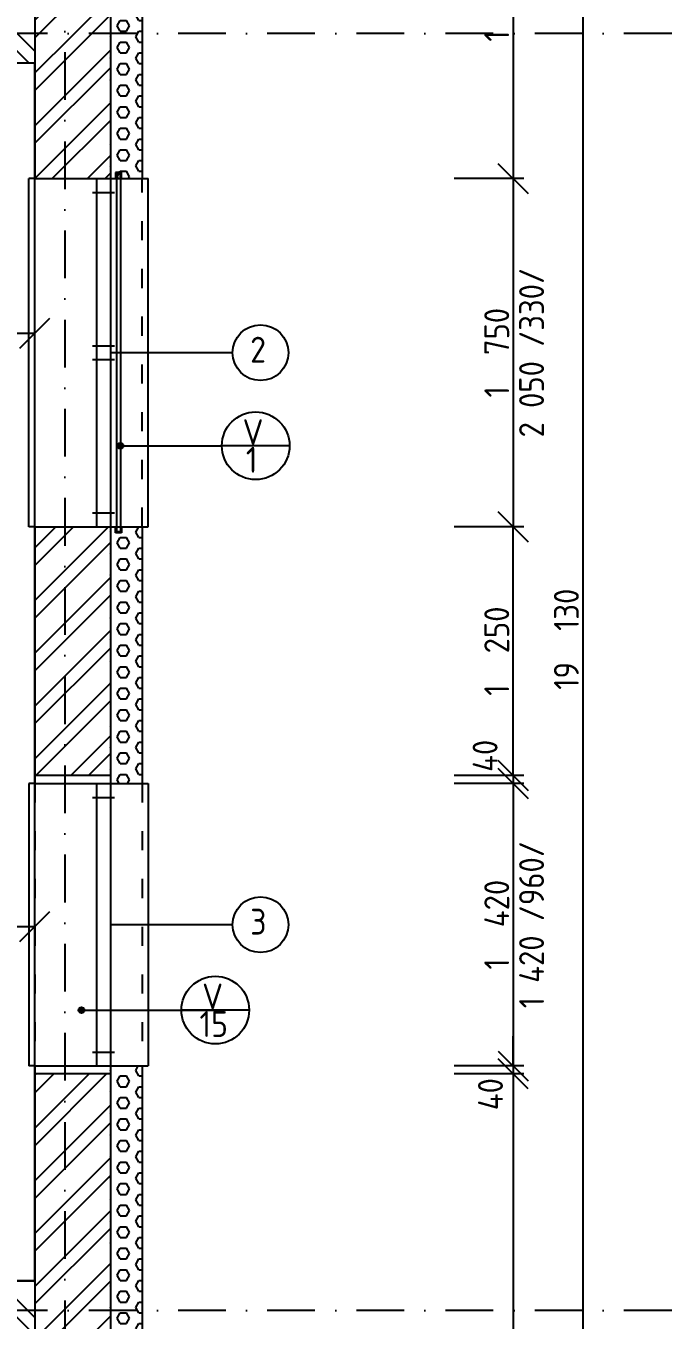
# Model space of a CAD drawing. Extents: x 4511820 to 5180432, y -1526536 to -944957.
# Drawn here: x 4993826 to 4997083, y -1062596 to -1056091 of the extents above; entities that cross this region are included whole.
import ezdxf

# ---------------------------------------------------------------- set-up
doc = ezdxf.new("R2010")
doc.units = 0
doc.header["$MEASUREMENT"] = 0
doc.linetypes.add('ACAD_ISO03W100', pattern=[30, 12, -18])
doc.linetypes.add('BODKOCIARKOVANA_3', pattern=[5.6, 3, -1.3, 0, -1.3])
doc.layers.get('0').update_dxf_attribs({"linetype": 'CONTINUOUS'})
doc.layers.get('Defpoints').update_dxf_attribs({"color": 61, "linetype": 'CONTINUOUS'})
for name, color, linetype in [('KÓTY', 4, 'CONTINUOUS'), ('MÚRY', 1, 'CONTINUOUS'), ('OKNÁ', 143, 'CONTINUOUS'), ('osi', 253, 'CONTINUOUS'), ('Plochy', 41, 'CONTINUOUS'), ('TENKÁ', 7, 'CONTINUOUS'), ('ŠRAFY', 82, 'CONTINUOUS')]:
    doc.layers.add(name, color=color, linetype=linetype)
doc.styles.add('STYLE1', font='isocp.shx')
doc.dimstyles.new('STANDARD-50', dxfattribs={"dimtxt": 125, "dimasz": 150, "dimexe": 10, "dimexo": 200, "dimgap": 20, "dimtad": 1, "dimdsep": 46, "dimlunit": 6, "dimtxsty": 'STYLE1', "dimblk1": 'OBLIQUE', "dimblk2": 'OBLIQUE', "dimsah": 1, "dimcen": 2.5, "dimse1": 1, "dimse2": 1, "dimadec": 0, "dimazin": 0, "dimtfac": 1, "dimtmove": 1, "dimatfit": 3, "dimldrblk": 'OBLIQUE', "dimfxl": 1, "dimtolj": 1, "dimtzin": 0, "dimarcsym": 0})
pattern_1 = [(135, (462343.18, 70767), (-132.5825215, -132.5825215), []), (135, (462343.18, 70855.4), (-132.5825215, -132.5825215), [])]
pattern_2 = [(45, (462343.18, 70767), (-132.5825215, 132.5825215), []), (45, (462431.57, 70767), (-132.5825215, 132.5825215), [])]
pattern_3 = [(0, (584112, 0), (0, 54.12658774), [31.25, -62.5]), (120, (584112, 0), (-46.875, -27.0632939), [31.25, -62.5]), (60, (584143.25, 0), (-46.875, 27.0632939), [31.25, -62.5])]

# ---------------------------------------------------------------- blocks, each defined once
blk = doc.blocks.new('_OBLIQUE')
at = {"color": 0, "linetype": 'ByBlock'}
blk.add_line((-0.5, -0.5), (0.5, 0.5), dxfattribs=at)
blk = doc.blocks.new('*D13133')
at = {"layer": 'Defpoints', "color": 0}
for p in [(4994251, -1049608.2), (4994251, -1068738.2), (4996624.5, -1068738.2)]:
    blk.add_point(p, dxfattribs=at)
at = {"layer": 'KÓTY', "color": 0, "lineweight": -2}
blk.add_line((4996624.5, -1049608.2), (4996624.5, -1068738.2), dxfattribs=at)
at = {"layer": 'KÓTY', "color": 0, "linetype": 'ByBlock', "lineweight": -2, "xscale": 150, "yscale": 150, "zscale": 150}
for p, rotation in [((4996624.5, -1049608.2), 90), ((4996624.5, -1068738.2), 270)]:
    blk.add_blockref('_OBLIQUE', p, dxfattribs=dict(at, rotation=rotation))
at = {"layer": 'KÓTY', "color": 0, "insert": (4996542, -1059173.2), "char_height": 125, "attachment_point": 5, "rotation": 90, "style": 'STYLE1'}
blk.add_mtext('\\A1;19ﾠ130', dxfattribs=at)
blk = doc.blocks.new('*D13135')
at = {"layer": 'Defpoints', "color": 0}
for p in [(4994251, -1056858.2), (4994251, -1058608.2), (4996274.5, -1058608.2)]:
    blk.add_point(p, dxfattribs=at)
at = {"layer": 'KÓTY', "color": 0, "lineweight": -2}
blk.add_line((4996274.5, -1056858.2), (4996274.5, -1058608.2), dxfattribs=at)
at = {"layer": 'KÓTY', "color": 0, "linetype": 'ByBlock', "lineweight": -2, "xscale": 150, "yscale": 150, "zscale": 150}
for p, rotation in [((4996274.5, -1056858.2), 90), ((4996274.5, -1058608.2), 270)]:
    blk.add_blockref('_OBLIQUE', p, dxfattribs=dict(at, rotation=rotation))
at = {"layer": 'KÓTY', "color": 0, "insert": (4996192, -1057733.2), "char_height": 125, "attachment_point": 5, "rotation": 90, "style": 'STYLE1'}
blk.add_mtext('\\A1;1ﾠ750', dxfattribs=at)
blk = doc.blocks.new('*D13136')
at = {"layer": 'Defpoints', "color": 0}
for p in [(4994251, -1059858.2), (4994251, -1059898.2), (4996274.5, -1059898.2)]:
    blk.add_point(p, dxfattribs=at)
at = {"layer": 'KÓTY', "color": 0, "lineweight": -2}
blk.add_line((4996274.5, -1059858.2), (4996274.5, -1059898.2), dxfattribs=at)
at = {"layer": 'KÓTY', "color": 0, "linetype": 'ByBlock', "lineweight": -2, "xscale": 150, "yscale": 150, "zscale": 150}
for p, rotation in [((4996274.5, -1059858.2), 90), ((4996274.5, -1059898.2), 270)]:
    blk.add_blockref('_OBLIQUE', p, dxfattribs=dict(at, rotation=rotation))
at = {"layer": 'KÓTY', "color": 0, "insert": (4996133.5, -1059759.5), "char_height": 125, "attachment_point": 5, "rotation": 90, "style": 'STYLE1'}
blk.add_mtext('\\A1;40', dxfattribs=at)
blk = doc.blocks.new('*D13137')
at = {"layer": 'Defpoints', "color": 0}
for p in [(4994251, -1059898.2), (4994251, -1061318.2), (4996274.5, -1061318.2)]:
    blk.add_point(p, dxfattribs=at)
at = {"layer": 'KÓTY', "color": 0, "lineweight": -2}
blk.add_line((4996274.5, -1059898.2), (4996274.5, -1061318.2), dxfattribs=at)
at = {"layer": 'KÓTY', "color": 0, "linetype": 'ByBlock', "lineweight": -2, "xscale": 150, "yscale": 150, "zscale": 150}
for p, rotation in [((4996274.5, -1059898.2), 90), ((4996274.5, -1061318.2), 270)]:
    blk.add_blockref('_OBLIQUE', p, dxfattribs=dict(at, rotation=rotation))
at = {"layer": 'KÓTY', "color": 0, "insert": (4996192, -1060608.2), "char_height": 125, "attachment_point": 5, "rotation": 90, "style": 'STYLE1'}
blk.add_mtext('\\A1;1ﾠ420', dxfattribs=at)
blk = doc.blocks.new('*D13138')
at = {"layer": 'Defpoints', "color": 0}
for p in [(4994251, -1061318.2), (4994251, -1061358.2), (4996274.5, -1061358.2)]:
    blk.add_point(p, dxfattribs=at)
at = {"layer": 'KÓTY', "color": 0, "lineweight": -2}
for p, q in [((4996274.5, -1061318.2), (4996274.5, -1061168.2)), ((4996274.5, -1061318.2), (4996274.5, -1061358.2)), ((4996274.5, -1061358.2), (4996274.5, -1061508.2))]:
    blk.add_line(p, q, dxfattribs=at)
at = {"layer": 'KÓTY', "color": 0, "linetype": 'ByBlock', "lineweight": -2, "xscale": 150, "yscale": 150, "zscale": 150}
for p, rotation in [((4996274.5, -1061318.2), 270), ((4996274.5, -1061358.2), 90)]:
    blk.add_blockref('_OBLIQUE', p, dxfattribs=dict(at, rotation=rotation))
at = {"layer": 'KÓTY', "color": 0, "insert": (4996160.5, -1061460), "char_height": 125, "attachment_point": 5, "rotation": 90, "style": 'STYLE1'}
blk.add_mtext('\\A1;40', dxfattribs=at)
blk = doc.blocks.new('*D13139')
at = {"layer": 'Defpoints', "color": 0}
for p in [(4994251, -1061358.2), (4994251, -1064483.2), (4996274.5, -1064483.2)]:
    blk.add_point(p, dxfattribs=at)
at = {"layer": 'KÓTY', "color": 0, "lineweight": -2}
blk.add_line((4996274.5, -1061358.2), (4996274.5, -1064483.2), dxfattribs=at)
at = {"layer": 'KÓTY', "color": 0, "linetype": 'ByBlock', "lineweight": -2, "xscale": 150, "yscale": 150, "zscale": 150}
for p, rotation in [((4996274.5, -1061358.2), 90), ((4996274.5, -1064483.2), 270)]:
    blk.add_blockref('_OBLIQUE', p, dxfattribs=dict(at, rotation=rotation))
at = {"layer": 'KÓTY', "color": 0, "insert": (4996192, -1062920.7), "char_height": 125, "attachment_point": 5, "rotation": 90, "style": 'STYLE1'}
blk.add_mtext('\\A1;3ﾠ125', dxfattribs=at)
blk = doc.blocks.new('*D13154')
at = {"layer": 'Defpoints', "color": 0}
for p in [(4994251, -1058608.2), (4996274.5, -1058608.2), (4994251, -1059858.2)]:
    blk.add_point(p, dxfattribs=at)
at = {"layer": 'KÓTY', "color": 0, "lineweight": -2}
blk.add_line((4996274.5, -1059858.2), (4996274.5, -1058608.2), dxfattribs=at)
at = {"layer": 'KÓTY', "color": 0, "linetype": 'ByBlock', "lineweight": -2, "xscale": 150, "yscale": 150, "zscale": 150}
for p, rotation in [((4996274.5, -1058608.2), 90), ((4996274.5, -1059858.2), 270)]:
    blk.add_blockref('_OBLIQUE', p, dxfattribs=dict(at, rotation=rotation))
at = {"layer": 'KÓTY', "color": 0, "insert": (4996192, -1059233.2), "char_height": 125, "attachment_point": 5, "rotation": 90, "style": 'STYLE1'}
blk.add_mtext('\\A1;1ﾠ250', dxfattribs=at)
blk = doc.blocks.new('*D13156')
at = {"layer": 'Defpoints', "color": 0}
for p in [(4994251, -1055028.2), (4994251, -1056858.2), (4996274.5, -1056858.2)]:
    blk.add_point(p, dxfattribs=at)
at = {"layer": 'KÓTY', "color": 0, "lineweight": -2}
blk.add_line((4996274.5, -1055028.2), (4996274.5, -1056858.2), dxfattribs=at)
at = {"layer": 'KÓTY', "color": 0, "linetype": 'ByBlock', "lineweight": -2, "xscale": 150, "yscale": 150, "zscale": 150}
for p, rotation in [((4996274.5, -1055028.2), 90), ((4996274.5, -1056858.2), 270)]:
    blk.add_blockref('_OBLIQUE', p, dxfattribs=dict(at, rotation=rotation))
at = {"layer": 'KÓTY', "color": 0, "insert": (4996192, -1055943.2), "char_height": 125, "attachment_point": 5, "rotation": 90, "style": 'STYLE1'}
blk.add_mtext('\\A1;1ﾠ830', dxfattribs=at)
blk = doc.blocks.new('*D20974')
at = {"layer": 'Defpoints', "color": 0}
for p in [(4990236, -1057635), (4993871, -1057635), (4993871, -1057635)]:
    blk.add_point(p, dxfattribs=at)
at = {"layer": 'KÓTY', "color": 0, "lineweight": -2}
blk.add_line((4990236, -1057635), (4993871, -1057635), dxfattribs=at)
at = {"layer": 'KÓTY', "color": 0, "linetype": 'ByBlock', "lineweight": -2, "xscale": 150, "yscale": 150, "zscale": 150, "rotation": 180}
blk.add_blockref('_OBLIQUE', (4990236, -1057635), dxfattribs=at)
at = {"layer": 'KÓTY', "color": 0, "linetype": 'ByBlock', "lineweight": -2, "xscale": 150, "yscale": 150, "zscale": 150}
blk.add_blockref('_OBLIQUE', (4993871, -1057635), dxfattribs=at)
at = {"layer": 'KÓTY', "color": 0, "insert": (4992053.5, -1057552.5), "char_height": 125, "attachment_point": 5, "style": 'STYLE1'}
blk.add_mtext('\\A1;3ﾠ635', dxfattribs=at)
blk = doc.blocks.new('*D20986')
at = {"layer": 'Defpoints', "color": 0}
for p in [(4993871, -1059601.2), (4991356, -1060011.2), (4993871, -1060617.5)]:
    blk.add_point(p, dxfattribs=at)
at = {"layer": 'KÓTY', "color": 0, "lineweight": -2}
blk.add_line((4991356, -1060617.5), (4993871, -1060617.5), dxfattribs=at)
at = {"layer": 'KÓTY', "color": 0, "linetype": 'ByBlock', "lineweight": -2, "xscale": 150, "yscale": 150, "zscale": 150, "rotation": 180}
blk.add_blockref('_OBLIQUE', (4991356, -1060617.5), dxfattribs=at)
at = {"layer": 'KÓTY', "color": 0, "linetype": 'ByBlock', "lineweight": -2, "xscale": 150, "yscale": 150, "zscale": 150}
blk.add_blockref('_OBLIQUE', (4993871, -1060617.5), dxfattribs=at)
at = {"layer": 'KÓTY', "color": 0, "insert": (4992613.5, -1060535), "char_height": 125, "attachment_point": 5, "style": 'STYLE1'}
blk.add_mtext('\\A1;2ﾠ515', dxfattribs=at)

msp = doc.modelspace()

# ---------------------------------------------------------------- hatches: boundary and pattern name
at = {"layer": 'TENKÁ'}
h = msp.add_hatch(color=256, dxfattribs=at)
h.dxf.hatch_style = 1
h.paths.add_polyline_path([(4994281, -1056858.172), (4994281, -1056833.172), (4994301, -1056833.172), (4994301, -1056858.172), (4994306, -1056858.172), (4994306, -1056828.172), (4994276, -1056828.172), (4994276, -1056858.172)])
h = msp.add_hatch(color=256, dxfattribs=at)
h.dxf.hatch_style = 1
h.paths.add_polyline_path([(4994316, -1058201.172, 2.41421356), (4994301, -1058216.172, 0.41421356)])
h = msp.add_hatch(color=256, dxfattribs=at)
h.dxf.hatch_style = 1
h.paths.add_polyline_path([(4994281, -1058608.172), (4994281, -1058633.172), (4994301, -1058633.172), (4994301, -1058608.172), (4994306, -1058608.172), (4994306, -1058638.172), (4994276, -1058638.172), (4994276, -1058608.172)])
h = msp.add_hatch(color=256, dxfattribs=at)
h.dxf.hatch_style = 1
h.paths.add_polyline_path([(4994120.327, -1061037.437, 2.41421356), (4994105.327, -1061052.437, 0.41421356)])
at = {"layer": 'ŠRAFY'}
h = msp.add_hatch(dxfattribs=at)
h.set_pattern_fill('ANSI32', color=256, scale=500)
h.set_pattern_definition(pattern_2)
h.paths.add_polyline_path([(4994181, -1056858.172), (4994251, -1056858.172), (4994251, -1055028.172), (4994181, -1055028.172), (4993871, -1055028.172), (4993871, -1055978.172), (4993871, -1056278.172), (4993871, -1056858.172)])
h = msp.add_hatch(dxfattribs=at)
h.set_pattern_fill('HEX', color=256, scale=250)
h.set_pattern_definition(pattern_3)
h.paths.add_polyline_path([(4994411, -1056858.172), (4994411, -1055028.172), (4994251, -1055028.172), (4994251, -1056858.172)])
h = msp.add_hatch(dxfattribs=at)
h.set_pattern_fill('ANSI32', color=256, scale=500, angle=90)
h.set_pattern_definition(pattern_1)
h.paths.add_polyline_path([(4990121, -1056278.172), (4990236, -1056278.172), (4993871, -1056278.172), (4993871, -1055978.172), (4990236, -1055978.172), (4990121, -1055978.172)])
h.paths.add_polyline_path([(4992558.5, -1056271.971), (4992558.5, -1055984.373), (4992808.5, -1055984.373), (4992808.5, -1056271.971)], flags=24)
h = msp.add_hatch(dxfattribs=at)
h.set_pattern_fill('ANSI32', color=256, scale=500)
h.set_pattern_definition(pattern_2)
h.paths.add_polyline_path([(4994181, -1058608.172), (4993871, -1058608.172), (4993871, -1059858.172), (4994251, -1059858.172), (4994251, -1058608.172)])
h = msp.add_hatch(dxfattribs=at)
h.set_pattern_fill('HEX', color=256, scale=250)
h.set_pattern_definition(pattern_3)
h.paths.add_polyline_path([(4994251, -1059858.172), (4994251, -1059898.172), (4994411, -1059898.172), (4994411, -1058608.172), (4994251, -1058608.172)])
h = msp.add_hatch(dxfattribs=at)
h.set_pattern_fill('HEX', color=256, scale=250)
h.set_pattern_definition(pattern_3)
h.paths.add_polyline_path([(4994411, -1064523.172), (4994411, -1061318.172), (4994251, -1061318.172), (4994251, -1061358.172), (4994251, -1064483.172), (4994251, -1064523.172)])
h = msp.add_hatch(dxfattribs=at)
h.set_pattern_fill('ANSI32', color=256, scale=500)
h.set_pattern_definition(pattern_2)
h.paths.add_polyline_path([(4994251, -1064483.172), (4994251, -1061358.172), (4993871, -1061358.172), (4993871, -1062398.172), (4993871, -1062698.172), (4993871, -1064303.172), (4993871, -1064468.172), (4993871, -1064483.172)])
h = msp.add_hatch(dxfattribs=at)
h.set_pattern_fill('ANSI32', color=256, scale=500, angle=90)
h.set_pattern_definition(pattern_1)
h.paths.add_polyline_path([(4993871, -1062698.172), (4993871, -1062398.172), (4991356, -1062398.172), (4991241, -1062398.172), (4990621, -1062398.172), (4990621, -1062748.172), (4990736, -1062748.172), (4990736, -1062698.172)])
h.paths.add_polyline_path([(4992238, -1062691.971), (4992238, -1062404.373), (4992488, -1062404.373), (4992488, -1062691.971)], flags=24)
h.paths.add_polyline_path([(4992558.5, -1062691.971), (4992558.5, -1062404.373), (4992808.5, -1062404.373), (4992808.5, -1062691.971)], flags=24)

# ---------------------------------------------------------------- linework, layer by layer
at = {"layer": 'KÓTY', "ltscale": 25}
for p, q in [((4996327.903, -1056858.172), (4995977.903, -1056858.172)), ((4996327.903, -1058608.172), (4995977.903, -1058608.172)), ((4996327.903, -1059858.172), (4995977.903, -1059858.172)), ((4996327.903, -1059898.172), (4995977.903, -1059898.172)), ((4996327.903, -1061318.172), (4995977.903, -1061318.172)), ((4996327.903, -1061358.172), (4995977.903, -1061358.172))]:
    msp.add_line(p, q, dxfattribs=at)
at = {"layer": 'MÚRY'}
for p, q in [((4994411, -1055028.172), (4994411, -1056858.172)), ((4993871, -1056278.172), (4990236, -1056278.172)), ((4993871, -1056278.172), (4993871, -1056858.172)), ((4993871, -1056858.172), (4994411, -1056858.172)), ((4993871, -1058608.172), (4993871, -1059898.172)), ((4993871, -1058608.172), (4994411, -1058608.172)), ((4994411, -1058608.172), (4994411, -1059898.172)), ((4993871, -1059898.172), (4994411, -1059898.172)), ((4993871, -1061318.172), (4993871, -1062398.172)), ((4993871, -1061318.172), (4994411, -1061318.172)), ((4994411, -1061318.172), (4994411, -1064523.172)), ((4993871, -1062398.172), (4991356, -1062398.172))]:
    msp.add_line(p, q, dxfattribs=at)
at = {"layer": 'OKNÁ', "ltscale": 0.25}
for p, q in [((4994181, -1056858.172), (4994181, -1058608.172)), ((4994251, -1056858.172), (4994251, -1058608.172)), ((4994281, -1056858.172), (4994281, -1058608.172)), ((4994281, -1056858.172), (4994281, -1058608.172)), ((4994301, -1056858.172), (4994301, -1058608.172)), ((4994161, -1056928.172), (4994271, -1056928.172)), ((4994161, -1056928.172), (4994271, -1056928.172)), ((4994161, -1057698.172), (4994271, -1057698.172)), ((4994161, -1057698.172), (4994271, -1057698.172)), ((4994161, -1057768.172), (4994271, -1057768.172)), ((4994161, -1057768.172), (4994271, -1057768.172)), ((4994864.854, -1057733.172), (4994251, -1057733.172)), ((4994161, -1058538.172), (4994271, -1058538.172)), ((4994161, -1058538.172), (4994271, -1058538.172)), ((4994181, -1059898.172), (4994181, -1061318.172)), ((4994251, -1059898.172), (4994251, -1061318.172)), ((4994161, -1059968.172), (4994271, -1059968.172)), ((4994161, -1059968.172), (4994271, -1059968.172)), ((4994864.854, -1060608.172), (4994251, -1060608.172)), ((4994161, -1061248.172), (4994271, -1061248.172)), ((4994161, -1061248.172), (4994271, -1061248.172))]:
    msp.add_line(p, q, dxfattribs=at)
for centre in [(4995004.854, -1057733.172), (4995004.854, -1060608.172)]:
    msp.add_circle(centre, 140, dxfattribs=at)
at = {"layer": 'osi', "linetype": 'BODKOCIARKOVANA_3', "ltscale": 80}
for p, q in [((4994021, -1047260.98), (4994021, -1084778.172)), ((4994021, -1047260.98), (4994021, -1084778.172)), ((5041881, -1056128.172), (4978211, -1056128.172)), ((5041881, -1062548.172), (4978211, -1062548.172))]:
    msp.add_line(p, q, dxfattribs=at)
at = {"layer": 'Plochy'}
msp.add_lwpolyline([(4993871, -1056278.172), (4990236, -1056278.172), (4990236, -1059663.172), (4991356, -1059663.172), (4991356, -1062398.172), (4993846.817, -1062398.172), (4993871, -1062398.172)], close=True, dxfattribs=at)
at = {"layer": 'TENKÁ'}
for p, q in [((4994251, -1055028.172), (4994251, -1056858.172)), ((4993871, -1055978.172), (4993871, -1056278.172)), ((4994306, -1056828.172), (4994276, -1056828.172)), ((4994276, -1056828.172), (4994276, -1056858.172)), ((4994281, -1056858.172), (4994281, -1056828.172)), ((4994301, -1056833.172), (4994281, -1056833.172)), ((4994281, -1056833.172), (4994281, -1056858.172)), ((4994301, -1056858.172), (4994301, -1056833.172)), ((4994306, -1056858.172), (4994306, -1056828.172)), ((4994251, -1058608.172), (4994251, -1059898.172)), ((4994276, -1058638.172), (4994276, -1058608.172)), ((4994281, -1058608.172), (4994281, -1058638.172)), ((4994281, -1058633.172), (4994281, -1058608.172)), ((4994301, -1058608.172), (4994301, -1058633.172)), ((4994306, -1058608.172), (4994306, -1058638.172)), ((4994306, -1058638.172), (4994276, -1058638.172)), ((4994301, -1058633.172), (4994281, -1058633.172)), ((4994251, -1059858.172), (4993871, -1059858.172)), ((4994251, -1061318.172), (4994251, -1064523.172)), ((4994251, -1061358.172), (4993871, -1061358.172)), ((4993871, -1062398.172), (4993871, -1062698.172))]:
    msp.add_line(p, q, dxfattribs=at)
at = {"layer": 'TENKÁ', "ltscale": 0.25}
for p, q in [((4993841, -1058608.172), (4993841, -1056858.172)), ((4993871, -1056858.172), (4993841, -1056858.172)), ((4994411, -1056858.172), (4994441, -1056858.172)), ((4994441, -1058608.172), (4994441, -1056858.172)), ((4994301, -1058201.172), (4994810.836, -1058201.172)), ((4995150.836, -1058201.172), (4994810.836, -1058201.172)), ((4993871, -1058608.172), (4993841, -1058608.172)), ((4994411, -1058608.172), (4994441, -1058608.172)), ((4993841, -1059898.172), (4993841, -1061318.172)), ((4993871, -1059898.172), (4993841, -1059898.172)), ((4994411, -1059898.172), (4994441, -1059898.172)), ((4994441, -1059898.172), (4994441, -1061318.172)), ((4994105.327, -1061037.437), (4994607.729, -1061037.437)), ((4994295.327, -1061037.437), (4994797.729, -1061037.437)), ((4994947.729, -1061037.437), (4994607.729, -1061037.437)), ((4993871, -1061318.172), (4993841, -1061318.172)), ((4994411, -1061318.172), (4994441, -1061318.172))]:
    msp.add_line(p, q, dxfattribs=at)
at = {"layer": 'TENKÁ', "linetype": 'ACAD_ISO03W100', "ltscale": 8}
for p, q in [((4993871, -1058608.172), (4993871, -1056858.172)), ((4994411, -1058608.172), (4994411, -1056858.172)), ((4993871, -1059898.172), (4993871, -1061318.172)), ((4994411, -1059898.172), (4994411, -1061318.172))]:
    msp.add_line(p, q, dxfattribs=at)
at = {"layer": 'TENKÁ', "ltscale": 0.25}
for centre in [(4994980.836, -1058201.172), (4994777.729, -1061037.437)]:
    msp.add_circle(centre, 170, dxfattribs=at)
at = {"layer": 'TENKÁ'}
for centre in [(4994301, -1058201.172), (4994105.327, -1061037.437)]:
    msp.add_circle(centre, 15, dxfattribs=at)

# ---------------------------------------------------------------- texts
at = {"layer": 'KÓTY', "char_height": 125, "attachment_point": 5, "rotation": 90, "style": 'STYLE1'}
for s, insert in [('\\A1;2 050 /330/', (4996366.957, -1057733.172)), ('\\A1;1 420 /960/', (4996366.957, -1060608.172))]:
    msp.add_mtext(s, dxfattribs=dict(at, insert=insert))
at = {"layer": 'TENKÁ', "style": 'STYLE1'}
for s, p in [('2', (4994952.823, -1057783.172)), ('V', (4994914.806, -1058197.672)), ('1', (4994931.306, -1058336.309)), ('3', (4994952.823, -1060658.172)), ('V', (4994711.699, -1061033.937)), ('15', (4994698.199, -1061172.574))]:
    msp.add_text(s, height=130, dxfattribs=at).set_placement(p)

# ---------------------------------------------------------------- dimensions: what is measured, and where the dimension line sits
at = {"layer": 'KÓTY'}
for base, p1, p2, picture, middle in [((4996624.5, -1068738.172), (4994251, -1049608.172), (4994251, -1068738.172), '*D13133', (4996541.957, -1059173.172)), ((4996274.5, -1056858.172), (4994251, -1055028.172), (4994251, -1056858.172), '*D13156', (4996191.957, -1055943.172)), ((4996274.5, -1058608.172), (4994251, -1056858.172), (4994251, -1058608.172), '*D13135', (4996191.957, -1057733.172)), ((4996274.5, -1058608.172), (4994251, -1059858.172), (4994251, -1058608.172), '*D13154', (4996191.957, -1059233.172)), ((4996274.5, -1061318.172), (4994251, -1059898.172), (4994251, -1061318.172), '*D13137', (4996191.957, -1060608.172)), ((4996274.5, -1064483.172), (4994251, -1061358.172), (4994251, -1064483.172), '*D13139', (4996191.957, -1062920.672))]:
    dim = msp.add_linear_dim(base=base, p1=p1, p2=p2, angle=90, dimstyle='STANDARD-50', dxfattribs=at)
    dim.commit()
    dim.dimension.update_dxf_attribs({"geometry": picture, "text_midpoint": middle})
for base, p1, p2, picture, middle in [((4993871, -1057635), (4990236, -1057635), (4993871, -1057635), '*D20974', (4992053.5, -1057552.457)), ((4993871, -1060617.5), (4991356, -1060011.172), (4993871, -1059601.172), '*D20986', (4992613.5, -1060534.957))]:
    dim = msp.add_linear_dim(base=base, p1=p1, p2=p2, dimstyle='STANDARD-50', dxfattribs=at)
    dim.commit()
    dim.dimension.update_dxf_attribs({"geometry": picture, "text_midpoint": middle})
for base, p1, p2, picture, middle in [((4996274.5, -1059898.172), (4994251, -1059858.172), (4994251, -1059898.172), '*D13136', (4996216, -1059759.48)), ((4996274.5, -1061358.172), (4994251, -1061318.172), (4994251, -1061358.172), '*D13138', (4996243, -1061459.98))]:
    dim = msp.add_linear_dim(base=base, p1=p1, p2=p2, angle=90, dimstyle='STANDARD-50', dxfattribs=at)
    dim.commit()
    dim.dimension.update_dxf_attribs({"geometry": picture, "text_midpoint": middle, "dimtype": 160})

doc.saveas('drawing.dxf')
